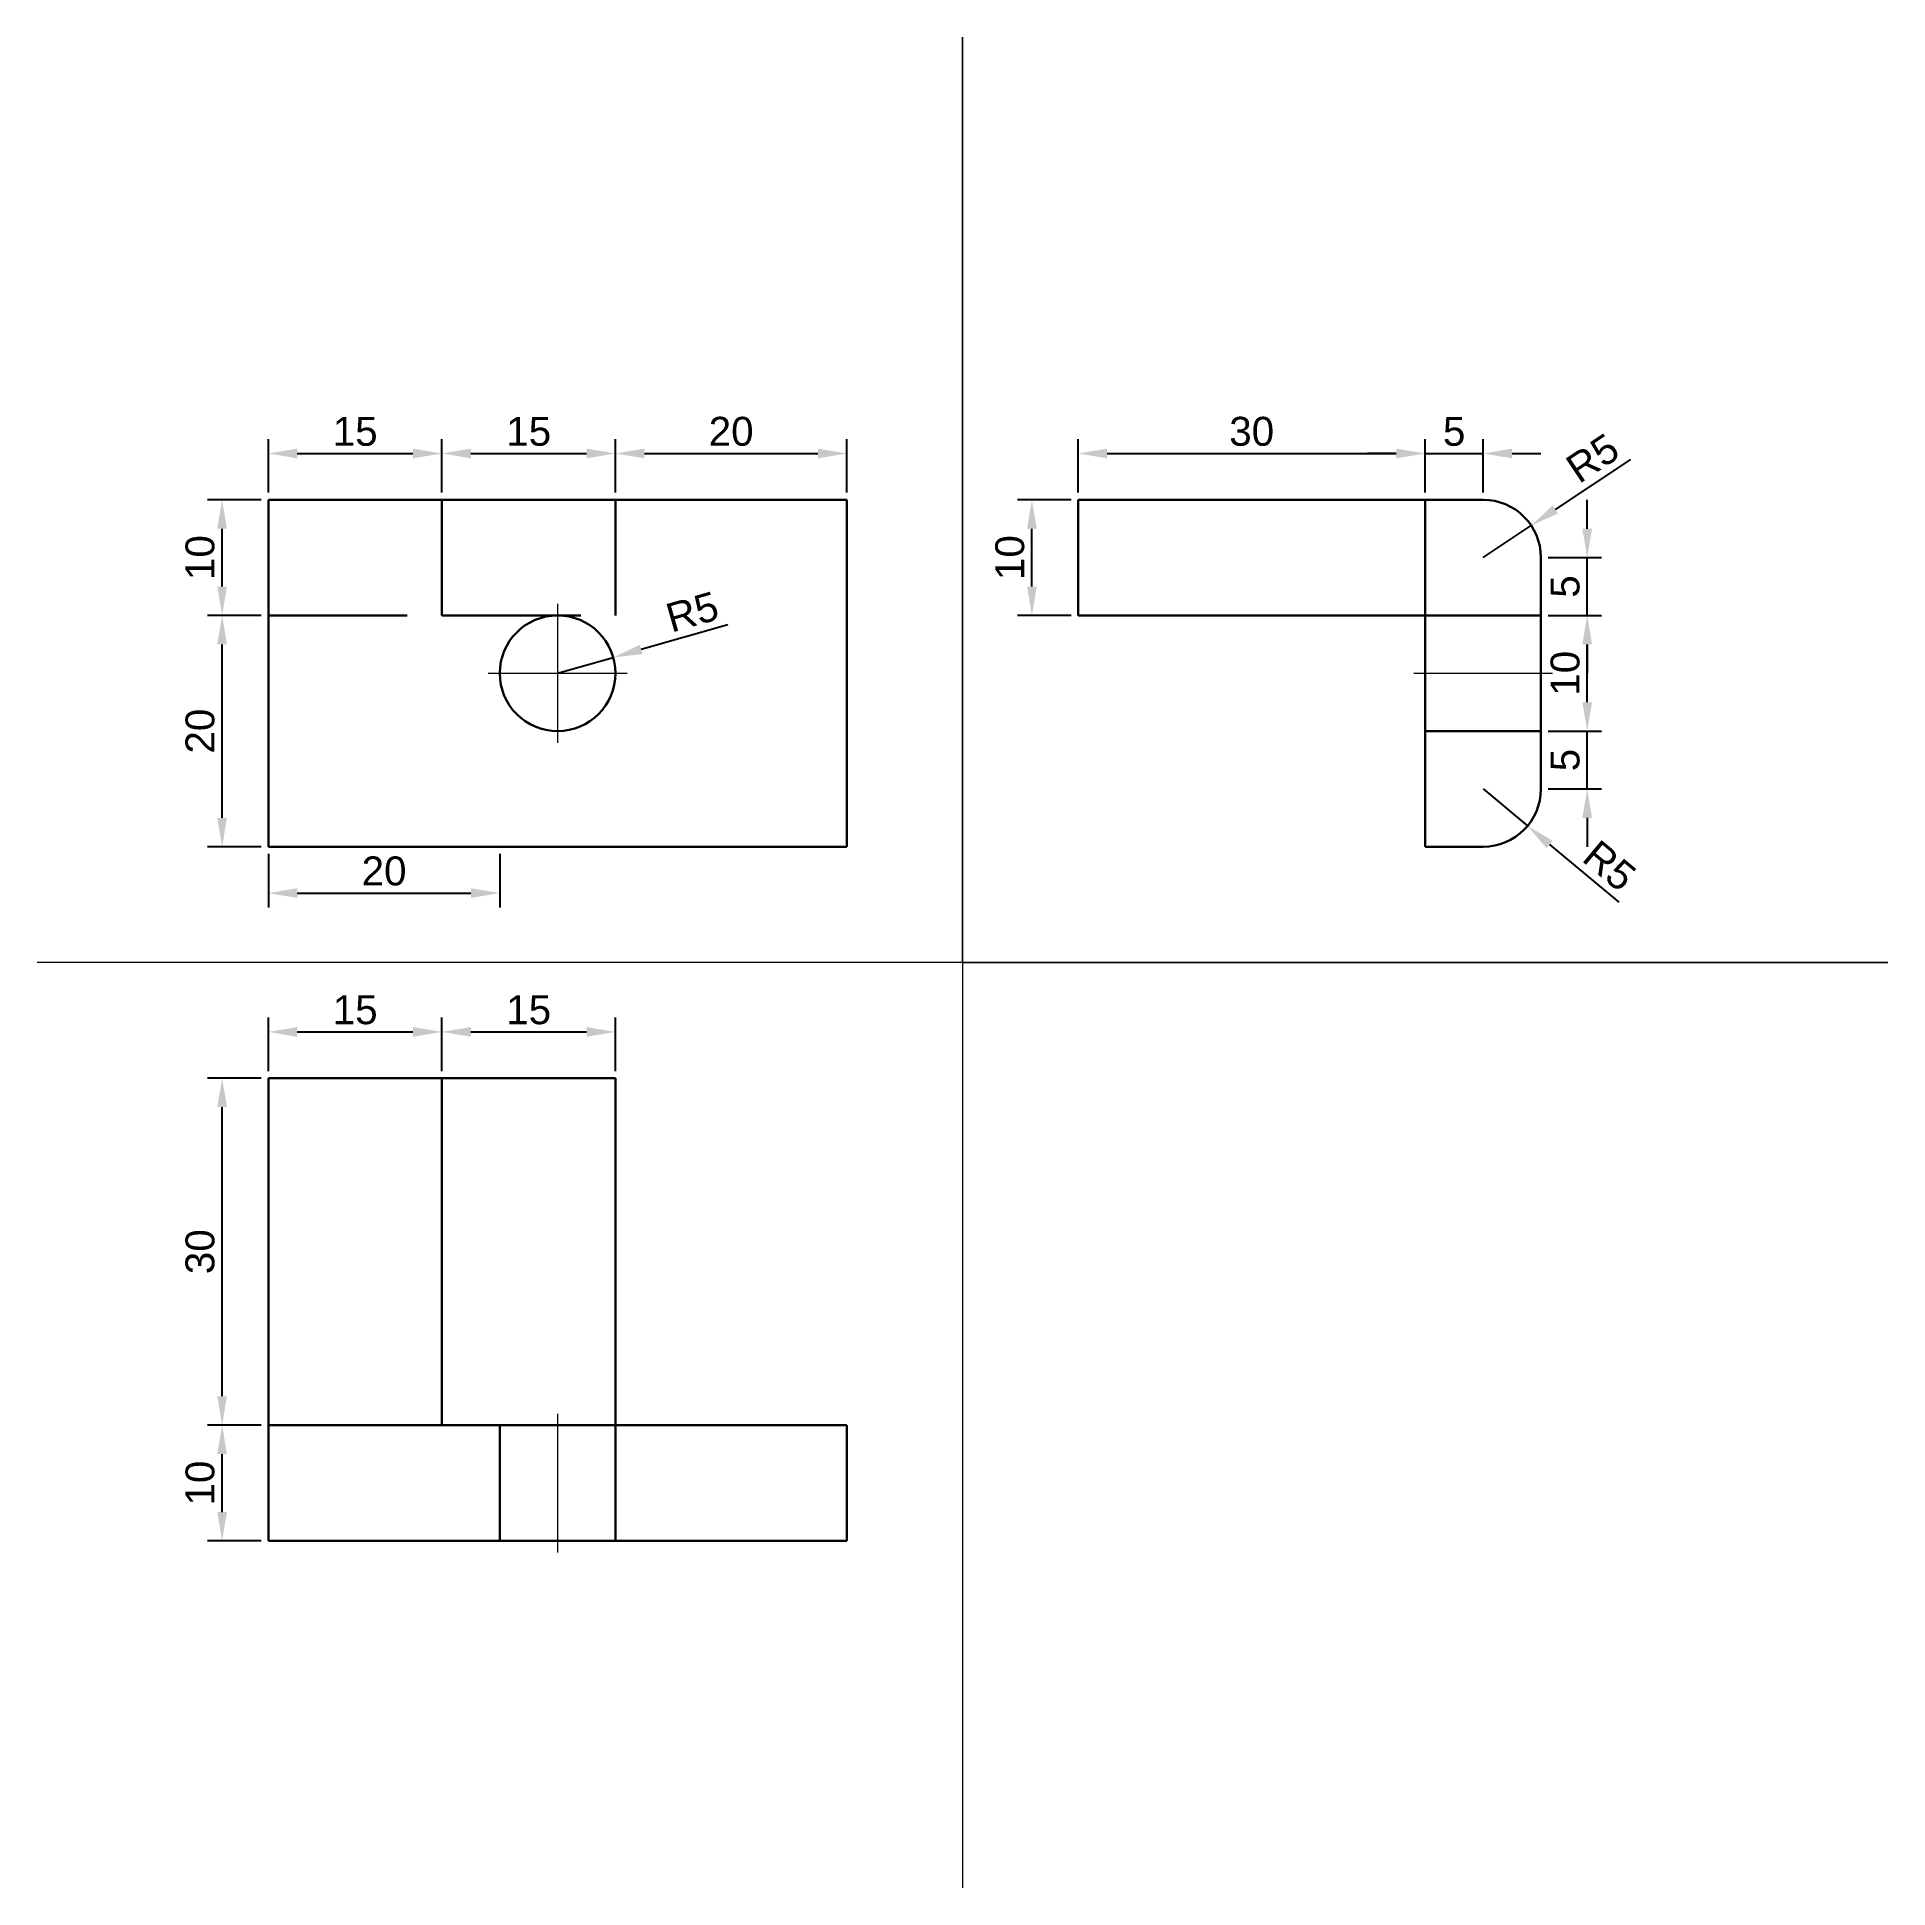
# Model space of a CAD drawing. Header units: millimetres. Extents: x 2150 to 2310, y 1170 to 1330.
import ezdxf

# ---------------------------------------------------------------- set-up
doc = ezdxf.new("R2010")
doc.units = ezdxf.units.MM
doc.linetypes.add('ACAD_ISO02W100', pattern=[15, 12, -3])
doc.linetypes.add('ACAD_ISO04W100', pattern=[30, 24, -3, 0, -3])
doc.layers.get('Defpoints').update_dxf_attribs({"lineweight": 0})
for name, color, linetype, lineweight in [('kote', 250, 'Continuous', 15), ('nevidljive', 250, 'ACAD_ISO02W100', 30), ('pomocne', 3, 'Continuous', 15), ('simetrale', 1, 'ACAD_ISO04W100', 15), ('vidljive', 250, 'Continuous', 30)]:
    doc.layers.add(name, color=color, linetype=linetype, lineweight=lineweight)
doc.styles.get("Standard").update_dxf_attribs({"font": 'arial.ttf'})
doc.dimstyles.new('ISO-25', dxfattribs={"dimtxt": 2.5, "dimasz": 2.5, "dimexe": 1.25, "dimexo": 0.625, "dimtad": 1, "dimtxsty": 'Standard', "dimcen": 2.5, "dimadec": 0, "dimazin": 0, "dimtfac": 1, "dimtmove": 0, "dimatfit": 3, "dimfxl": 1, "dimarcsym": 0})

# ---------------------------------------------------------------- blocks, each defined once
blk = doc.blocks.new('*D11')
at = {"layer": 'Defpoints', "color": 0, "transparency": 16777216}
for p in [(2166, 1280), (2170, 1280), (2170, 1260)]:
    blk.add_point(p, dxfattribs=at)
at = {"layer": 'kote', "color": 0, "lineweight": -2, "transparency": 16777216}
for p, q in [((2169.38, 1280), (2164.75, 1280)), ((2166, 1262.5), (2166, 1277.5)), ((2169.38, 1260), (2164.75, 1260))]:
    blk.add_line(p, q, dxfattribs=at)
at = {"layer": 'kote', "color": 0, "transparency": 16777216}
for points in [[(2165.58, 1277.5), (2166.42, 1277.5), (2166, 1280)], [(2165.58, 1262.5), (2166.42, 1262.5), (2166, 1260)]]:
    blk.add_solid(points, dxfattribs=at)
at = {"layer": 'kote', "color": 0, "transparency": 16777216, "insert": (2164.1, 1270), "char_height": 2.5, "attachment_point": 5, "rotation": 90}
blk.add_mtext('20', dxfattribs=at)
blk = doc.blocks.new('*D12')
at = {"layer": 'Defpoints', "color": 0, "transparency": 16777216}
for p in [(2166, 1290), (2170, 1290), (2170, 1280)]:
    blk.add_point(p, dxfattribs=at)
at = {"layer": 'kote', "color": 0, "lineweight": -2, "transparency": 16777216}
for p, q in [((2169.38, 1290), (2164.75, 1290)), ((2166, 1282.5), (2166, 1287.5)), ((2169.38, 1280), (2164.75, 1280))]:
    blk.add_line(p, q, dxfattribs=at)
at = {"layer": 'kote', "color": 0, "transparency": 16777216}
for points in [[(2165.58, 1287.5), (2166.42, 1287.5), (2166, 1290)], [(2165.58, 1282.5), (2166.42, 1282.5), (2166, 1280)]]:
    blk.add_solid(points, dxfattribs=at)
at = {"layer": 'kote', "color": 0, "transparency": 16777216, "insert": (2164.1, 1285), "char_height": 2.5, "attachment_point": 5, "rotation": 90}
blk.add_mtext('10', dxfattribs=at)
blk = doc.blocks.new('*D13')
at = {"layer": 'Defpoints', "color": 0, "transparency": 16777216}
for p in [(2185, 1294), (2170, 1290), (2185, 1290)]:
    blk.add_point(p, dxfattribs=at)
at = {"layer": 'kote', "color": 0, "lineweight": -2, "transparency": 16777216}
for p, q in [((2170, 1290.62), (2170, 1295.25)), ((2185, 1290.62), (2185, 1295.25)), ((2172.5, 1294), (2182.5, 1294))]:
    blk.add_line(p, q, dxfattribs=at)
at = {"layer": 'kote', "color": 0, "transparency": 16777216}
for points in [[(2172.5, 1294.42), (2172.5, 1293.58), (2170, 1294)], [(2182.5, 1294.42), (2182.5, 1293.58), (2185, 1294)]]:
    blk.add_solid(points, dxfattribs=at)
at = {"layer": 'kote', "color": 0, "transparency": 16777216, "insert": (2177.5, 1295.9), "char_height": 2.5, "attachment_point": 5}
blk.add_mtext('15', dxfattribs=at)
blk = doc.blocks.new('*D14')
at = {"layer": 'Defpoints', "color": 0, "transparency": 16777216}
for p in [(2200, 1294), (2185, 1290), (2200, 1290)]:
    blk.add_point(p, dxfattribs=at)
at = {"layer": 'kote', "color": 0, "lineweight": -2, "transparency": 16777216}
for p, q in [((2185, 1290.62), (2185, 1295.25)), ((2200, 1290.62), (2200, 1295.25)), ((2187.5, 1294), (2197.5, 1294))]:
    blk.add_line(p, q, dxfattribs=at)
at = {"layer": 'kote', "color": 0, "transparency": 16777216}
for points in [[(2187.5, 1294.42), (2187.5, 1293.58), (2185, 1294)], [(2197.5, 1294.42), (2197.5, 1293.58), (2200, 1294)]]:
    blk.add_solid(points, dxfattribs=at)
at = {"layer": 'kote', "color": 0, "transparency": 16777216, "insert": (2192.5, 1295.9), "char_height": 2.5, "attachment_point": 5}
blk.add_mtext('15', dxfattribs=at)
blk = doc.blocks.new('*D15')
at = {"layer": 'Defpoints', "color": 0, "transparency": 16777216}
for p in [(2220, 1294), (2200, 1290), (2220, 1290)]:
    blk.add_point(p, dxfattribs=at)
at = {"layer": 'kote', "color": 0, "lineweight": -2, "transparency": 16777216}
for p, q in [((2200, 1290.62), (2200, 1295.25)), ((2220, 1290.62), (2220, 1295.25)), ((2202.5, 1294), (2217.5, 1294))]:
    blk.add_line(p, q, dxfattribs=at)
at = {"layer": 'kote', "color": 0, "transparency": 16777216}
for points in [[(2202.5, 1294.42), (2202.5, 1293.58), (2200, 1294)], [(2217.5, 1294.42), (2217.5, 1293.58), (2220, 1294)]]:
    blk.add_solid(points, dxfattribs=at)
at = {"layer": 'kote', "color": 0, "transparency": 16777216, "insert": (2210, 1295.9), "char_height": 2.5, "attachment_point": 5}
blk.add_mtext('20', dxfattribs=at)
blk = doc.blocks.new('*D16')
at = {"layer": 'Defpoints', "color": 0, "transparency": 16777216}
for p in [(2199.81, 1276.37), (2195, 1275)]:
    blk.add_point(p, dxfattribs=at)
at = {"layer": 'kote', "color": 0, "lineweight": -2, "transparency": 16777216}
for p, q in [((2209.71, 1279.2), (2202.21, 1277.06)), ((2195, 1275), (2199.81, 1276.37))]:
    blk.add_line(p, q, dxfattribs=at)
at = {"layer": 'kote', "color": 0, "transparency": 16777216}
blk.add_solid([(2202.1, 1277.46), (2202.33, 1276.66), (2199.81, 1276.37)], dxfattribs=at)
at = {"layer": 'kote', "color": 0, "transparency": 16777216, "insert": (2206.64, 1280.3), "char_height": 2.5, "attachment_point": 5, "rotation": 15.9454}
blk.add_mtext('R5', dxfattribs=at)
blk = doc.blocks.new('*D17')
at = {"layer": 'Defpoints', "color": 0, "transparency": 16777216}
for p in [(2166, 1210), (2170, 1210), (2170, 1200)]:
    blk.add_point(p, dxfattribs=at)
at = {"layer": 'kote', "color": 0, "lineweight": -2, "transparency": 16777216}
for p, q in [((2169.38, 1210), (2164.75, 1210)), ((2166, 1202.5), (2166, 1207.5)), ((2169.38, 1200), (2164.75, 1200))]:
    blk.add_line(p, q, dxfattribs=at)
at = {"layer": 'kote', "color": 0, "transparency": 16777216}
for points in [[(2165.58, 1207.5), (2166.42, 1207.5), (2166, 1210)], [(2165.58, 1202.5), (2166.42, 1202.5), (2166, 1200)]]:
    blk.add_solid(points, dxfattribs=at)
at = {"layer": 'kote', "color": 0, "transparency": 16777216, "insert": (2164.1, 1205), "char_height": 2.5, "attachment_point": 5, "rotation": 90}
blk.add_mtext('10', dxfattribs=at)
blk = doc.blocks.new('*D18')
at = {"layer": 'Defpoints', "color": 0, "transparency": 16777216}
for p in [(2166, 1240), (2170, 1240), (2170, 1210)]:
    blk.add_point(p, dxfattribs=at)
at = {"layer": 'kote', "color": 0, "lineweight": -2, "transparency": 16777216}
for p, q in [((2169.38, 1240), (2164.75, 1240)), ((2166, 1212.5), (2166, 1237.5)), ((2169.38, 1210), (2164.75, 1210))]:
    blk.add_line(p, q, dxfattribs=at)
at = {"layer": 'kote', "color": 0, "transparency": 16777216}
for points in [[(2165.58, 1237.5), (2166.42, 1237.5), (2166, 1240)], [(2165.58, 1212.5), (2166.42, 1212.5), (2166, 1210)]]:
    blk.add_solid(points, dxfattribs=at)
at = {"layer": 'kote', "color": 0, "transparency": 16777216, "insert": (2164.1, 1225), "char_height": 2.5, "attachment_point": 5, "rotation": 90}
blk.add_mtext('30', dxfattribs=at)
blk = doc.blocks.new('*D19')
at = {"layer": 'Defpoints', "color": 0, "transparency": 16777216}
for p in [(2185, 1244), (2170, 1240), (2185, 1240)]:
    blk.add_point(p, dxfattribs=at)
at = {"layer": 'kote', "color": 0, "lineweight": -2, "transparency": 16777216}
for p, q in [((2170, 1240.62), (2170, 1245.25)), ((2185, 1240.62), (2185, 1245.25)), ((2172.5, 1244), (2182.5, 1244))]:
    blk.add_line(p, q, dxfattribs=at)
at = {"layer": 'kote', "color": 0, "transparency": 16777216}
for points in [[(2172.5, 1244.42), (2172.5, 1243.58), (2170, 1244)], [(2182.5, 1244.42), (2182.5, 1243.58), (2185, 1244)]]:
    blk.add_solid(points, dxfattribs=at)
at = {"layer": 'kote', "color": 0, "transparency": 16777216, "insert": (2177.5, 1245.9), "char_height": 2.5, "attachment_point": 5}
blk.add_mtext('15', dxfattribs=at)
blk = doc.blocks.new('*D20')
at = {"layer": 'Defpoints', "color": 0, "transparency": 16777216}
for p in [(2200, 1244), (2185, 1240), (2200, 1240)]:
    blk.add_point(p, dxfattribs=at)
at = {"layer": 'kote', "color": 0, "lineweight": -2, "transparency": 16777216}
for p, q in [((2185, 1240.62), (2185, 1245.25)), ((2200, 1240.62), (2200, 1245.25)), ((2187.5, 1244), (2197.5, 1244))]:
    blk.add_line(p, q, dxfattribs=at)
at = {"layer": 'kote', "color": 0, "transparency": 16777216}
for points in [[(2187.5, 1244.42), (2187.5, 1243.58), (2185, 1244)], [(2197.5, 1244.42), (2197.5, 1243.58), (2200, 1244)]]:
    blk.add_solid(points, dxfattribs=at)
at = {"layer": 'kote', "color": 0, "transparency": 16777216, "insert": (2192.5, 1245.9), "char_height": 2.5, "attachment_point": 5}
blk.add_mtext('15', dxfattribs=at)
blk = doc.blocks.new('*D21')
at = {"layer": 'Defpoints', "color": 0, "transparency": 16777216}
for p in [(2170, 1260), (2190, 1260), (2190, 1256)]:
    blk.add_point(p, dxfattribs=at)
at = {"layer": 'kote', "color": 0, "lineweight": -2, "transparency": 16777216}
for p, q in [((2170, 1259.38), (2170, 1254.75)), ((2190, 1259.38), (2190, 1254.75)), ((2172.5, 1256), (2187.5, 1256))]:
    blk.add_line(p, q, dxfattribs=at)
at = {"layer": 'kote', "color": 0, "transparency": 16777216}
for points in [[(2172.5, 1256.42), (2172.5, 1255.58), (2170, 1256)], [(2187.5, 1256.42), (2187.5, 1255.58), (2190, 1256)]]:
    blk.add_solid(points, dxfattribs=at)
at = {"layer": 'kote', "color": 0, "transparency": 16777216, "insert": (2180, 1257.9), "char_height": 2.5, "attachment_point": 5}
blk.add_mtext('20', dxfattribs=at)
blk = doc.blocks.new('*D22')
at = {"layer": 'Defpoints', "color": 0, "transparency": 16777216}
for p in [(2270, 1294), (2240, 1290), (2270, 1290)]:
    blk.add_point(p, dxfattribs=at)
at = {"layer": 'kote', "color": 0, "lineweight": -2, "transparency": 16777216}
for p, q in [((2240, 1290.62), (2240, 1295.25)), ((2270, 1290.62), (2270, 1295.25)), ((2242.5, 1294), (2267.5, 1294))]:
    blk.add_line(p, q, dxfattribs=at)
at = {"layer": 'kote', "color": 0, "transparency": 16777216}
for points in [[(2242.5, 1294.42), (2242.5, 1293.58), (2240, 1294)], [(2267.5, 1294.42), (2267.5, 1293.58), (2270, 1294)]]:
    blk.add_solid(points, dxfattribs=at)
at = {"layer": 'kote', "color": 0, "transparency": 16777216, "insert": (2255, 1295.9), "char_height": 2.5, "attachment_point": 5}
blk.add_mtext('30', dxfattribs=at)
blk = doc.blocks.new('*D23')
at = {"layer": 'Defpoints', "color": 0, "transparency": 16777216}
for p in [(2236, 1290), (2240, 1290), (2240, 1280)]:
    blk.add_point(p, dxfattribs=at)
at = {"layer": 'kote', "color": 0, "lineweight": -2, "transparency": 16777216}
for p, q in [((2239.38, 1290), (2234.75, 1290)), ((2236, 1282.5), (2236, 1287.5)), ((2239.38, 1280), (2234.75, 1280))]:
    blk.add_line(p, q, dxfattribs=at)
at = {"layer": 'kote', "color": 0, "transparency": 16777216}
for points in [[(2235.58, 1287.5), (2236.42, 1287.5), (2236, 1290)], [(2235.58, 1282.5), (2236.42, 1282.5), (2236, 1280)]]:
    blk.add_solid(points, dxfattribs=at)
at = {"layer": 'kote', "color": 0, "transparency": 16777216, "insert": (2234.1, 1285), "char_height": 2.5, "attachment_point": 5, "rotation": 90}
blk.add_mtext('10', dxfattribs=at)
blk = doc.blocks.new('*D24')
at = {"layer": 'Defpoints', "color": 0, "transparency": 16777216}
for p in [(2280, 1280), (2284, 1280), (2280, 1270)]:
    blk.add_point(p, dxfattribs=at)
at = {"layer": 'kote', "color": 0, "lineweight": -2, "transparency": 16777216}
for p, q in [((2280.62, 1280), (2285.25, 1280)), ((2284, 1272.5), (2284, 1277.5)), ((2280.62, 1270), (2285.25, 1270))]:
    blk.add_line(p, q, dxfattribs=at)
at = {"layer": 'kote', "color": 0, "transparency": 16777216}
for points in [[(2283.58, 1277.5), (2284.42, 1277.5), (2284, 1280)], [(2283.58, 1272.5), (2284.42, 1272.5), (2284, 1270)]]:
    blk.add_solid(points, dxfattribs=at)
at = {"layer": 'kote', "color": 0, "transparency": 16777216, "insert": (2282.1, 1275), "char_height": 2.5, "attachment_point": 5, "rotation": 90}
blk.add_mtext('10', dxfattribs=at)
blk = doc.blocks.new('*D25')
at = {"layer": 'Defpoints', "color": 0, "transparency": 16777216}
for p in [(2279.16, 1287.77), (2275, 1285)]:
    blk.add_point(p, dxfattribs=at)
at = {"layer": 'kote', "color": 0, "lineweight": -2, "transparency": 16777216}
for p, q in [((2287.73, 1293.49), (2281.24, 1289.16)), ((2275, 1285), (2279.16, 1287.77))]:
    blk.add_line(p, q, dxfattribs=at)
at = {"layer": 'kote', "color": 0, "transparency": 16777216}
blk.add_solid([(2281.01, 1289.51), (2281.47, 1288.81), (2279.16, 1287.77)], dxfattribs=at)
at = {"layer": 'kote', "color": 0, "transparency": 16777216, "insert": (2284.47, 1293.59), "char_height": 2.5, "attachment_point": 5, "rotation": 33.6901}
blk.add_mtext('R5', dxfattribs=at)
blk = doc.blocks.new('*D26')
at = {"layer": 'Defpoints', "color": 0, "transparency": 16777216}
for p in [(2275, 1265), (2278.84, 1261.8)]:
    blk.add_point(p, dxfattribs=at)
at = {"layer": 'kote', "color": 0, "lineweight": -2, "transparency": 16777216}
for p, q in [((2275, 1265), (2278.84, 1261.8)), ((2286.75, 1255.21), (2280.76, 1260.2))]:
    blk.add_line(p, q, dxfattribs=at)
at = {"layer": 'kote', "color": 0, "transparency": 16777216}
blk.add_solid([(2281.03, 1260.52), (2280.49, 1259.88), (2278.84, 1261.8)], dxfattribs=at)
at = {"layer": 'kote', "color": 0, "transparency": 16777216, "insert": (2285.93, 1258.36), "char_height": 2.5, "attachment_point": 5, "rotation": 320.1944}
blk.add_mtext('R5', dxfattribs=at)
blk = doc.blocks.new('*D27')
at = {"layer": 'Defpoints', "color": 0, "transparency": 16777216}
for p in [(2280, 1285), (2284, 1285), (2280, 1280)]:
    blk.add_point(p, dxfattribs=at)
at = {"layer": 'kote', "color": 0, "lineweight": -2, "transparency": 16777216}
for p, q in [((2284, 1287.5), (2284, 1290)), ((2280.62, 1285), (2285.25, 1285)), ((2284, 1280), (2284, 1285)), ((2280.62, 1280), (2285.25, 1280)), ((2284, 1277.5), (2284, 1275))]:
    blk.add_line(p, q, dxfattribs=at)
at = {"layer": 'kote', "color": 0, "transparency": 16777216}
for points in [[(2283.58, 1287.5), (2284.42, 1287.5), (2284, 1285)], [(2283.58, 1277.5), (2284.42, 1277.5), (2284, 1280)]]:
    blk.add_solid(points, dxfattribs=at)
at = {"layer": 'kote', "color": 0, "transparency": 16777216, "insert": (2282.1, 1282.5), "char_height": 2.5, "attachment_point": 5, "rotation": 90}
blk.add_mtext('5', dxfattribs=at)
blk = doc.blocks.new('*D28')
at = {"layer": 'Defpoints', "color": 0, "transparency": 16777216}
for p in [(2280, 1270), (2284, 1270), (2280, 1265)]:
    blk.add_point(p, dxfattribs=at)
at = {"layer": 'kote', "color": 0, "lineweight": -2, "transparency": 16777216}
for p, q in [((2284, 1272.5), (2284, 1275)), ((2280.62, 1270), (2285.25, 1270)), ((2284, 1265), (2284, 1270)), ((2280.62, 1265), (2285.25, 1265)), ((2284, 1262.5), (2284, 1260))]:
    blk.add_line(p, q, dxfattribs=at)
at = {"layer": 'kote', "color": 0, "transparency": 16777216}
for points in [[(2283.58, 1272.5), (2284.42, 1272.5), (2284, 1270)], [(2283.58, 1262.5), (2284.42, 1262.5), (2284, 1265)]]:
    blk.add_solid(points, dxfattribs=at)
at = {"layer": 'kote', "color": 0, "transparency": 16777216, "insert": (2282.1, 1267.5), "char_height": 2.5, "attachment_point": 5, "rotation": 90}
blk.add_mtext('5', dxfattribs=at)
blk = doc.blocks.new('*D29')
at = {"layer": 'Defpoints', "color": 0, "transparency": 16777216}
for p in [(2275, 1294), (2270, 1290), (2275, 1290)]:
    blk.add_point(p, dxfattribs=at)
at = {"layer": 'kote', "color": 0, "lineweight": -2, "transparency": 16777216}
for p, q in [((2270, 1290.62), (2270, 1295.25)), ((2275, 1290.62), (2275, 1295.25)), ((2267.5, 1294), (2265, 1294)), ((2270, 1294), (2275, 1294)), ((2277.5, 1294), (2280, 1294))]:
    blk.add_line(p, q, dxfattribs=at)
at = {"layer": 'kote', "color": 0, "transparency": 16777216}
for points in [[(2267.5, 1294.42), (2267.5, 1293.58), (2270, 1294)], [(2277.5, 1294.42), (2277.5, 1293.58), (2275, 1294)]]:
    blk.add_solid(points, dxfattribs=at)
at = {"layer": 'kote', "color": 0, "transparency": 16777216, "insert": (2272.5, 1295.9), "char_height": 2.5, "attachment_point": 5}
blk.add_mtext('5', dxfattribs=at)

msp = doc.modelspace()

# ---------------------------------------------------------------- linework, layer by layer
at = {"layer": 'nevidljive'}
for p, q in [((2185, 1280), (2185, 1290)), ((2200, 1280), (2200, 1290)), ((2170, 1280), (2185, 1280)), ((2185, 1280), (2200, 1280)), ((2270, 1280), (2280, 1280)), ((2270, 1270), (2280, 1270)), ((2190, 1210), (2190, 1200)), ((2200, 1210), (2200, 1200))]:
    msp.add_line(p, q, dxfattribs=at)
at = {"layer": 'pomocne'}
for p, q in [((2230, 1250), (2230, 1330)), ((2230, 1330), (2230, 1170)), ((2310, 1250), (2150, 1250)), ((2230, 1250), (2310, 1250))]:
    msp.add_line(p, q, dxfattribs=at)
at = {"layer": 'simetrale'}
for p, q in [((2195, 1281), (2195, 1269)), ((2189, 1275), (2201, 1275)), ((2269, 1275), (2281, 1275)), ((2195, 1211), (2195, 1199))]:
    msp.add_line(p, q, dxfattribs=at)
at = {"layer": 'vidljive'}
for p, q in [((2170, 1260), (2170, 1290)), ((2170, 1290), (2220, 1290)), ((2220, 1290), (2220, 1260)), ((2240, 1290), (2240, 1280)), ((2275, 1290), (2240, 1290)), ((2270, 1280), (2270, 1290)), ((2280, 1265), (2280, 1285)), ((2240, 1280), (2270, 1280)), ((2270, 1280), (2270, 1260)), ((2220, 1260), (2170, 1260)), ((2270, 1260), (2275, 1260)), ((2180, 1240), (2170, 1240)), ((2170, 1240), (2170, 1200)), ((2200, 1240), (2180, 1240)), ((2185, 1210), (2185, 1240)), ((2200, 1210), (2200, 1240)), ((2200, 1210), (2170, 1210)), ((2220, 1210), (2200, 1210)), ((2220, 1200), (2220, 1210)), ((2170, 1200), (2220, 1200))]:
    msp.add_line(p, q, dxfattribs=at)
msp.add_circle((2195, 1275), 5, dxfattribs=at)
for centre, start, end in [((2275, 1285), 0, 90), ((2275, 1265), 270, 0)]:
    msp.add_arc(centre, 5, start, end, dxfattribs=at)

# ---------------------------------------------------------------- dimensions: what is measured, and where the dimension line sits
at = {"layer": 'kote'}
for base, p1, p2, picture, middle in [((2185, 1294), (2170, 1290), (2185, 1290), '*D13', (2177.5, 1295.901432)), ((2200, 1294), (2185, 1290), (2200, 1290), '*D14', (2192.5, 1295.901432)), ((2220, 1294), (2200, 1290), (2220, 1290), '*D15', (2210, 1295.901432)), ((2270, 1294), (2240, 1290), (2270, 1290), '*D22', (2255, 1295.902285)), ((2275, 1294), (2270, 1290), (2275, 1290), '*D29', (2272.5, 1295.896317)), ((2190, 1256), (2170, 1260), (2190, 1260), '*D21', (2180, 1257.901432)), ((2185, 1244), (2170, 1240), (2185, 1240), '*D19', (2177.5, 1245.901432)), ((2200, 1244), (2185, 1240), (2200, 1240), '*D20', (2192.5, 1245.901432))]:
    dim = msp.add_linear_dim(base=base, p1=p1, p2=p2, dimstyle='ISO-25', dxfattribs=at)
    dim.commit()
    dim.dimension.update_dxf_attribs({"geometry": picture, "text_midpoint": middle})
for center, mpoint, picture, middle in [((2275, 1285), (2279.160251, 1287.773501), '*D25', (2284.473606, 1293.594826)), ((2195, 1275), (2199.80762, 1276.373606), '*D16', (2206.642385, 1280.298595)), ((2275, 1265), (2278.841106, 1261.799078), '*D26', (2285.932044, 1258.358414))]:
    dim = msp.add_radius_dim(center=center, mpoint=mpoint, dimstyle='ISO-25', dxfattribs=at)
    dim.commit()
    dim.dimension.update_dxf_attribs({"geometry": picture, "text_midpoint": middle})
for base, p1, p2, picture, middle in [((2166, 1290), (2170, 1280), (2170, 1290), '*D12', (2164.098568, 1285)), ((2236, 1290), (2240, 1280), (2240, 1290), '*D23', (2234.098568, 1285)), ((2284, 1285), (2280, 1280), (2280, 1285), '*D27', (2282.103683, 1282.5)), ((2166, 1280), (2170, 1260), (2170, 1280), '*D11', (2164.098568, 1270)), ((2284, 1280), (2280, 1270), (2280, 1280), '*D24', (2282.098568, 1275)), ((2284, 1270), (2280, 1265), (2280, 1270), '*D28', (2282.103683, 1267.5)), ((2166, 1240), (2170, 1210), (2170, 1240), '*D18', (2164.097715, 1225)), ((2166, 1210), (2170, 1200), (2170, 1210), '*D17', (2164.098568, 1205))]:
    dim = msp.add_linear_dim(base=base, p1=p1, p2=p2, angle=90, dimstyle='ISO-25', dxfattribs=at)
    dim.commit()
    dim.dimension.update_dxf_attribs({"geometry": picture, "text_midpoint": middle})

doc.saveas('drawing.dxf')
